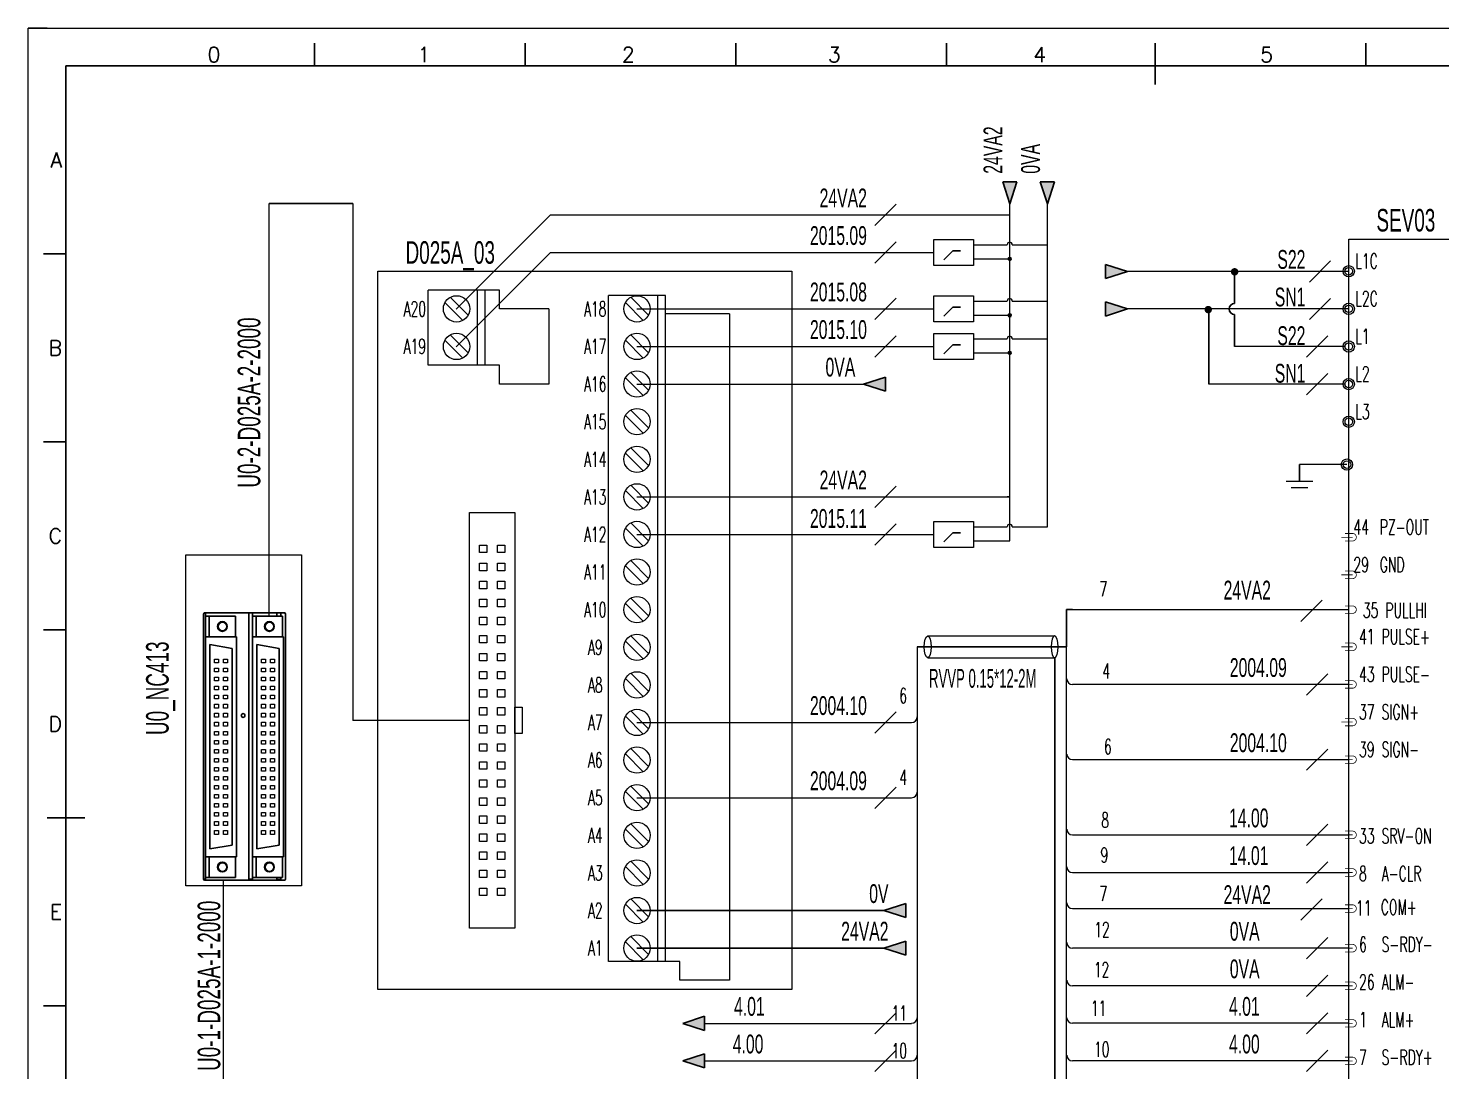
# Model space of a CAD drawing. Header units: millimetres. Extents: x -300 to 54435, y -106 to 60527.
# Drawn here: x 3944.8 to 4132.6, y 1971.5 to 2110.2 of the extents above; entities that cross this region are included whole.
import ezdxf
from ezdxf.enums import TextEntityAlignment as Align

# ---------------------------------------------------------------- set-up
doc = ezdxf.new("R2010")
doc.units = ezdxf.units.MM
doc.linetypes.add('ACAD_ISO02W100', pattern=[15, 12, -3])
for name, color, linetype in [('AE_BOR', 1, 'Continuous'), ('SYMS', 7, 'Continuous'), ('Z_OM_GAIKEI', 7, 'Continuous')]:
    doc.layers.add(name, color=color, linetype=linetype)
doc.layers.add('Dimension', color=3, linetype='Continuous', lineweight=13)
doc.styles.add('WD', font='romans.shx', dxfattribs={"width": 0.8, "bigfont": 'gbcbig.shx'})
doc.styles.add('样式 8', font='arial.ttf', dxfattribs={"width": 0.6, "height": 2.5})

# ---------------------------------------------------------------- blocks, each defined once
blk = doc.blocks.new('WDDOT')
blk.add_hatch(color=256).paths.add_polyline_path([(0.5, 0, 1), (-0.5, 0, 1)])
blk.add_circle((0, 0), 0.5)

msp = doc.modelspace()

# ---------------------------------------------------------------- hatches: boundary and pattern name
for points in [[(4075.224, 2086.863), (4074.288, 2089.781), (4076.159, 2089.781)], [(4080.224, 2086.863), (4079.288, 2089.781), (4081.159, 2089.781)], [(4087.94, 2076.942), (4087.94, 2078.813), (4090.859, 2077.878)], [(4087.94, 2071.942), (4087.94, 2073.813), (4090.859, 2072.878)], [(4055.787, 2062.895), (4058.705, 2061.959), (4058.705, 2063.83)], [(4058.478, 1992.895), (4061.396, 1991.959), (4061.396, 1993.83)], [(4058.478, 1987.895), (4061.396, 1986.959), (4061.396, 1988.83)], [(4031.755, 1977.891), (4034.674, 1976.955), (4034.674, 1978.826)], [(4031.755, 1972.895), (4034.674, 1971.959), (4034.674, 1973.83)]]:
    msp.add_hatch(color=256).paths.add_polyline_path(points)
h = msp.add_hatch(color=256)
edge = h.paths.add_edge_path()
edge.add_arc((4075.224, 2079.534), 0.197, 0, 360)
at = {"lineweight": -2}
h = msp.add_hatch(color=0, dxfattribs=at)
edge = h.paths.add_edge_path()
edge.add_arc((4105.114, 2077.822), 0.5, 0, 360)
h = msp.add_hatch(color=0, dxfattribs=at)
edge = h.paths.add_edge_path()
edge.add_arc((4101.61, 2072.797), 0.5, 0, 360)
h = msp.add_hatch(color=256)
edge = h.paths.add_edge_path()
edge.add_arc((4075.224, 2072.034), 0.197, 0, 360)
h = msp.add_hatch(color=256)
edge = h.paths.add_edge_path()
edge.add_arc((4075.224, 2067.034), 0.197, 0, 360)

# ---------------------------------------------------------------- linework, layer by layer
at = {"color": 7}
for p, q in [((4236.772, 2105.205), (3949.772, 2105.205)), ((3949.772, 2105.205), (3949.772, 1905.205))]:
    msp.add_line(p, q, dxfattribs=at)
for p, q in [((4075.224, 2086.863), (4074.288, 2089.781)), ((4074.288, 2089.781), (4076.159, 2089.781)), ((4075.224, 2086.863), (4076.159, 2089.781)), ((4080.224, 2086.863), (4079.288, 2089.781)), ((4079.288, 2089.781), (4081.159, 2089.781)), ((4080.224, 2086.863), (4081.159, 2089.781)), ((4090.859, 2077.878), (4087.94, 2078.813)), ((4087.94, 2076.942), (4087.94, 2078.813)), ((4090.859, 2077.878), (4087.94, 2076.942)), ((4105.11, 2073.613), (4105.11, 2077.878)), ((4090.859, 2072.878), (4087.94, 2073.813)), ((4087.94, 2071.942), (4087.94, 2073.813)), ((4090.859, 2072.878), (4087.94, 2071.942)), ((4101.693, 2062.891), (4101.693, 2072.878)), ((4105.11, 2067.891), (4105.11, 2072.142)), ((4055.787, 2062.895), (4058.705, 2063.83)), ((4055.787, 2062.895), (4058.705, 2061.959)), ((4058.705, 2061.959), (4058.705, 2063.83)), ((4113.733, 2052.186), (4113.733, 2050.004)), ((4074.879, 2047.895), (4075.224, 2047.895)), ((4082.775, 2027.954), (4082.775, 2032.897)), ((4083.545, 2032.897), (4082.775, 2032.897)), ((4062.919, 2027.954), (4082.775, 2027.954)), ((4081.231, 1963.637), (4081.231, 2026.494)), ((4058.478, 1992.895), (4061.396, 1993.83)), ((4061.396, 1991.959), (4061.396, 1993.83)), ((4058.478, 1992.895), (4025.679, 1992.895)), ((4058.478, 1992.895), (4061.396, 1991.959)), ((4058.478, 1987.895), (4025.679, 1987.895)), ((4058.478, 1987.895), (4061.396, 1988.83)), ((4058.478, 1987.895), (4061.396, 1986.959)), ((4061.396, 1986.959), (4061.396, 1988.83)), ((4031.755, 1977.891), (4034.674, 1978.826)), ((4034.674, 1978.826), (4034.674, 1976.955)), ((4031.755, 1977.891), (4034.674, 1976.955)), ((4031.755, 1972.895), (4034.674, 1973.83)), ((4031.755, 1972.895), (4034.674, 1971.959)), ((4034.674, 1973.83), (4034.674, 1971.959))]:
    msp.add_line(p, q)
at = {"color": 3, "lineweight": 0}
for p, q in [((3976.807, 2032.039), (3976.807, 2086.905)), ((3987.919, 2086.905), (3987.919, 2018.178)), ((4025.679, 2042.891), (4065.141, 2042.891)), ((4120.29, 2022.954), (4083.545, 2022.954)), ((4003.432, 2018.178), (3987.919, 2018.178)), ((4025.679, 2017.895), (4062.169, 2017.895)), ((4083.545, 2012.954), (4120.29, 2012.954)), ((4025.679, 2007.895), (4062.169, 2007.895)), ((4083.545, 2002.954), (4120.29, 2002.954)), ((4083.545, 1997.95), (4120.29, 1997.95)), ((3970.708, 1950.997), (3970.708, 1996.92)), ((4083.545, 1993.155), (4120.29, 1993.155))]:
    msp.add_line(p, q, dxfattribs=at)
at = {"color": 3}
msp.add_line((3976.807, 2086.905), (3987.919, 2086.905), dxfattribs=at)
at = {"lineweight": 0}
for p, q in [((4075.224, 2042.03), (4075.224, 2086.863)), ((4080.224, 2043.925), (4080.224, 2086.863)), ((4001.66, 2072.857), (4014.197, 2085.395)), ((4014.197, 2085.395), (4075.224, 2085.395)), ((4001.66, 2067.857), (4014.197, 2080.395)), ((4014.197, 2080.395), (4065.141, 2080.395)), ((4070.397, 2081.429), (4074.879, 2081.429)), ((4075.551, 2081.429), (4080.224, 2081.429)), ((4070.397, 2079.534), (4075.224, 2079.534)), ((4120.157, 2077.878), (4090.859, 2077.878)), ((3997.915, 2065.395), (3997.915, 2075.395)), ((4007.41, 2075.395), (3997.915, 2075.395)), ((4004.479, 2065.395), (4004.479, 2075.395)), ((4005.479, 2065.395), (4005.479, 2075.395)), ((4007.41, 2072.895), (4007.41, 2075.395)), ((4021.897, 1986.107), (4021.897, 2074.682)), ((4029.461, 2074.682), (4021.897, 2074.682)), ((4028.461, 1986.107), (4028.461, 2074.682)), ((4029.461, 1986.107), (4029.461, 2074.682)), ((4013.974, 2072.895), (4007.41, 2072.895)), ((4013.974, 2072.895), (4013.974, 2062.895)), ((4025.679, 2072.895), (4065.141, 2072.895)), ((4070.397, 2073.929), (4074.879, 2073.929)), ((4075.551, 2073.929), (4080.224, 2073.929)), ((4120.157, 2072.878), (4090.859, 2072.878)), ((4037.956, 2072.228), (4029.461, 2072.228)), ((4037.956, 2072.228), (4037.956, 1983.653)), ((4070.397, 2072.034), (4075.224, 2072.034)), ((4070.397, 2068.929), (4074.879, 2068.929)), ((4075.551, 2068.929), (4080.224, 2068.929)), ((4025.679, 2067.895), (4065.141, 2067.895)), ((4070.397, 2067.034), (4075.224, 2067.034)), ((4119.79, 2067.891), (4105.11, 2067.891)), ((4007.41, 2065.395), (3997.915, 2065.395)), ((4007.41, 2062.895), (4007.41, 2065.395)), ((4013.974, 2062.895), (4007.41, 2062.895)), ((4025.679, 2062.895), (4055.787, 2062.895)), ((4119.79, 2062.891), (4101.693, 2062.891)), ((4120.04, 2052.186), (4113.733, 2052.186)), ((4111.944, 2049.991), (4115.521, 2049.991)), ((4025.679, 2047.895), (4074.879, 2047.895)), ((4112.609, 2049.133), (4114.857, 2049.133)), ((4070.397, 2043.925), (4074.879, 2043.925)), ((4075.551, 2043.925), (4080.224, 2043.925)), ((4070.397, 2042.03), (4075.224, 2042.03)), ((4064.348, 2029.418), (4081.191, 2029.419)), ((4062.919, 2027.954), (4062.919, 1953.649)), ((4082.775, 1968.641), (4082.775, 2027.954)), ((4064.328, 2026.489), (4081.191, 2026.489)), ((4120.29, 1987.887), (4083.545, 1987.887)), ((4031.392, 1986.107), (4021.897, 1986.107)), ((4031.392, 1983.653), (4031.392, 1986.107)), ((4037.956, 1983.653), (4031.392, 1983.653)), ((4120.29, 1982.883), (4083.545, 1982.883)), ((4034.674, 1977.891), (4062.169, 1977.891)), ((4120.29, 1977.895), (4083.545, 1977.895)), ((4034.674, 1972.895), (4062.169, 1972.895)), ((4120.29, 1972.891), (4083.545, 1972.891))]:
    msp.add_line(p, q, dxfattribs=at)
at = {"linetype": 'ACAD_ISO02W100'}
for p, q in [((4067.663, 2080.63), (4066.471, 2079.401)), ((4068.67, 2080.627), (4067.663, 2080.63)), ((4067.663, 2073.13), (4066.471, 2071.901)), ((4068.67, 2073.127), (4067.663, 2073.13)), ((4067.663, 2068.13), (4066.471, 2066.901)), ((4068.67, 2068.127), (4067.663, 2068.13)), ((4067.663, 2043.126), (4066.471, 2041.897)), ((4068.67, 2043.123), (4067.663, 2043.126))]:
    msp.add_line(p, q, dxfattribs=at)
at = {"color": 7, "lineweight": 0}
msp.add_line((4083.545, 2032.897), (4120.29, 2032.897), dxfattribs=at)
at = {"lineweight": 0}
for points in [[(4065.141, 2078.668), (4065.141, 2082.121), (4070.397, 2082.121), (4070.397, 2078.668)], [(3991.243, 1982.404), (3991.243, 2077.895), (4046.243, 2077.895), (4046.243, 1982.404)], [(3991.243, 1982.404), (3991.243, 2077.895), (4046.243, 2077.895), (4046.243, 1982.404)], [(4065.141, 2071.168), (4065.141, 2074.621), (4070.397, 2074.621), (4070.397, 2071.168)], [(4065.141, 2066.168), (4065.141, 2069.621), (4070.397, 2069.621), (4070.397, 2066.168)], [(4003.432, 1990.528), (4003.432, 2045.828), (4009.432, 2045.828), (4009.432, 1990.528)], [(4065.141, 2041.164), (4065.141, 2044.617), (4070.397, 2044.617), (4070.397, 2041.164)], [(4005.732, 2040.478), (4004.732, 2040.478), (4004.732, 2041.478), (4005.732, 2041.478)], [(4008.132, 2040.478), (4007.132, 2040.478), (4007.132, 2041.478), (4008.132, 2041.478)], [(3981.073, 1996.17), (3965.723, 1996.17), (3965.723, 2040.185), (3981.073, 2040.185)], [(4005.732, 2038.078), (4004.732, 2038.078), (4004.732, 2039.078), (4005.732, 2039.078)], [(4008.132, 2038.078), (4007.132, 2038.078), (4007.132, 2039.078), (4008.132, 2039.078)], [(4005.732, 2035.678), (4004.732, 2035.678), (4004.732, 2036.678), (4005.732, 2036.678)], [(4008.132, 2035.678), (4007.132, 2035.678), (4007.132, 2036.678), (4008.132, 2036.678)], [(4005.732, 2033.278), (4004.732, 2033.278), (4004.732, 2034.278), (4005.732, 2034.278)], [(4008.132, 2033.278), (4007.132, 2033.278), (4007.132, 2034.278), (4008.132, 2034.278)], [(4005.732, 2030.878), (4004.732, 2030.878), (4004.732, 2031.878), (4005.732, 2031.878)], [(4008.132, 2030.878), (4007.132, 2030.878), (4007.132, 2031.878), (4008.132, 2031.878)], [(4005.732, 2028.478), (4004.732, 2028.478), (4004.732, 2029.478), (4005.732, 2029.478)], [(4008.132, 2028.478), (4007.132, 2028.478), (4007.132, 2029.478), (4008.132, 2029.478)], [(3969.535, 2026.319), (3970.035, 2026.319), (3970.035, 2025.819), (3969.535, 2025.819)], [(3970.735, 2026.319), (3971.235, 2026.319), (3971.235, 2025.819), (3970.735, 2025.819)], [(3975.785, 2026.319), (3976.285, 2026.319), (3976.285, 2025.819), (3975.785, 2025.819)], [(3976.985, 2026.319), (3977.485, 2026.319), (3977.485, 2025.819), (3976.985, 2025.819)], [(4005.732, 2026.078), (4004.732, 2026.078), (4004.732, 2027.078), (4005.732, 2027.078)], [(4008.132, 2026.078), (4007.132, 2026.078), (4007.132, 2027.078), (4008.132, 2027.078)], [(3969.535, 2025.119), (3970.035, 2025.119), (3970.035, 2024.619), (3969.535, 2024.619)], [(3969.535, 2023.919), (3970.035, 2023.919), (3970.035, 2023.419), (3969.535, 2023.419)], [(3970.735, 2025.119), (3971.235, 2025.119), (3971.235, 2024.619), (3970.735, 2024.619)], [(3970.735, 2023.919), (3971.235, 2023.919), (3971.235, 2023.419), (3970.735, 2023.419)], [(3975.785, 2025.119), (3976.285, 2025.119), (3976.285, 2024.619), (3975.785, 2024.619)], [(3975.785, 2023.919), (3976.285, 2023.919), (3976.285, 2023.419), (3975.785, 2023.419)], [(3976.985, 2025.119), (3977.485, 2025.119), (3977.485, 2024.619), (3976.985, 2024.619)], [(3976.985, 2023.919), (3977.485, 2023.919), (3977.485, 2023.419), (3976.985, 2023.419)], [(4005.732, 2023.678), (4004.732, 2023.678), (4004.732, 2024.678), (4005.732, 2024.678)], [(4008.132, 2023.678), (4007.132, 2023.678), (4007.132, 2024.678), (4008.132, 2024.678)], [(3969.535, 2022.719), (3970.035, 2022.719), (3970.035, 2022.219), (3969.535, 2022.219)], [(3970.735, 2022.719), (3971.235, 2022.719), (3971.235, 2022.219), (3970.735, 2022.219)], [(3975.785, 2022.719), (3976.285, 2022.719), (3976.285, 2022.219), (3975.785, 2022.219)], [(3976.985, 2022.719), (3977.485, 2022.719), (3977.485, 2022.219), (3976.985, 2022.219)], [(4005.732, 2021.278), (4004.732, 2021.278), (4004.732, 2022.278), (4005.732, 2022.278)], [(4008.132, 2021.278), (4007.132, 2021.278), (4007.132, 2022.278), (4008.132, 2022.278)], [(3969.535, 2021.519), (3970.035, 2021.519), (3970.035, 2021.019), (3969.535, 2021.019)], [(3969.535, 2020.319), (3970.035, 2020.319), (3970.035, 2019.819), (3969.535, 2019.819)], [(3970.735, 2021.519), (3971.235, 2021.519), (3971.235, 2021.019), (3970.735, 2021.019)], [(3970.735, 2020.319), (3971.235, 2020.319), (3971.235, 2019.819), (3970.735, 2019.819)], [(3975.785, 2021.519), (3976.285, 2021.519), (3976.285, 2021.019), (3975.785, 2021.019)], [(3975.785, 2020.319), (3976.285, 2020.319), (3976.285, 2019.819), (3975.785, 2019.819)], [(3976.985, 2021.519), (3977.485, 2021.519), (3977.485, 2021.019), (3976.985, 2021.019)], [(3976.985, 2020.319), (3977.485, 2020.319), (3977.485, 2019.819), (3976.985, 2019.819)], [(4005.732, 2018.878), (4004.732, 2018.878), (4004.732, 2019.878), (4005.732, 2019.878)], [(4008.132, 2018.878), (4007.132, 2018.878), (4007.132, 2019.878), (4008.132, 2019.878)], [(4010.432, 2016.428), (4009.432, 2016.428), (4009.432, 2019.928), (4010.432, 2019.928)], [(3969.535, 2019.119), (3970.035, 2019.119), (3970.035, 2018.619), (3969.535, 2018.619)], [(3969.535, 2017.919), (3970.035, 2017.919), (3970.035, 2017.419), (3969.535, 2017.419)], [(3970.735, 2019.119), (3971.235, 2019.119), (3971.235, 2018.619), (3970.735, 2018.619)], [(3970.735, 2017.919), (3971.235, 2017.919), (3971.235, 2017.419), (3970.735, 2017.419)], [(3975.785, 2019.119), (3976.285, 2019.119), (3976.285, 2018.619), (3975.785, 2018.619)], [(3975.785, 2017.919), (3976.285, 2017.919), (3976.285, 2017.419), (3975.785, 2017.419)], [(3976.985, 2019.119), (3977.485, 2019.119), (3977.485, 2018.619), (3976.985, 2018.619)], [(3976.985, 2017.919), (3977.485, 2017.919), (3977.485, 2017.419), (3976.985, 2017.419)], [(3969.535, 2016.719), (3970.035, 2016.719), (3970.035, 2016.219), (3969.535, 2016.219)], [(3970.735, 2016.719), (3971.235, 2016.719), (3971.235, 2016.219), (3970.735, 2016.219)], [(3975.785, 2016.719), (3976.285, 2016.719), (3976.285, 2016.219), (3975.785, 2016.219)], [(3976.985, 2016.719), (3977.485, 2016.719), (3977.485, 2016.219), (3976.985, 2016.219)], [(4005.732, 2016.478), (4004.732, 2016.478), (4004.732, 2017.478), (4005.732, 2017.478)], [(4008.132, 2016.478), (4007.132, 2016.478), (4007.132, 2017.478), (4008.132, 2017.478)], [(3969.535, 2015.519), (3970.035, 2015.519), (3970.035, 2015.019), (3969.535, 2015.019)], [(3969.535, 2014.319), (3970.035, 2014.319), (3970.035, 2013.819), (3969.535, 2013.819)], [(3970.735, 2015.519), (3971.235, 2015.519), (3971.235, 2015.019), (3970.735, 2015.019)], [(3970.735, 2014.319), (3971.235, 2014.319), (3971.235, 2013.819), (3970.735, 2013.819)], [(3975.785, 2015.519), (3976.285, 2015.519), (3976.285, 2015.019), (3975.785, 2015.019)], [(3975.785, 2014.319), (3976.285, 2014.319), (3976.285, 2013.819), (3975.785, 2013.819)], [(3976.985, 2015.519), (3977.485, 2015.519), (3977.485, 2015.019), (3976.985, 2015.019)], [(3976.985, 2014.319), (3977.485, 2014.319), (3977.485, 2013.819), (3976.985, 2013.819)], [(4005.732, 2014.078), (4004.732, 2014.078), (4004.732, 2015.078), (4005.732, 2015.078)], [(4008.132, 2014.078), (4007.132, 2014.078), (4007.132, 2015.078), (4008.132, 2015.078)], [(3969.535, 2013.119), (3970.035, 2013.119), (3970.035, 2012.619), (3969.535, 2012.619)], [(3970.735, 2013.119), (3971.235, 2013.119), (3971.235, 2012.619), (3970.735, 2012.619)], [(3975.785, 2013.119), (3976.285, 2013.119), (3976.285, 2012.619), (3975.785, 2012.619)], [(3976.985, 2013.119), (3977.485, 2013.119), (3977.485, 2012.619), (3976.985, 2012.619)], [(4005.732, 2011.678), (4004.732, 2011.678), (4004.732, 2012.678), (4005.732, 2012.678)], [(4008.132, 2011.678), (4007.132, 2011.678), (4007.132, 2012.678), (4008.132, 2012.678)], [(3969.535, 2011.919), (3970.035, 2011.919), (3970.035, 2011.419), (3969.535, 2011.419)], [(3969.535, 2010.719), (3970.035, 2010.719), (3970.035, 2010.219), (3969.535, 2010.219)], [(3970.735, 2011.919), (3971.235, 2011.919), (3971.235, 2011.419), (3970.735, 2011.419)], [(3970.735, 2010.719), (3971.235, 2010.719), (3971.235, 2010.219), (3970.735, 2010.219)], [(3975.785, 2011.919), (3976.285, 2011.919), (3976.285, 2011.419), (3975.785, 2011.419)], [(3975.785, 2010.719), (3976.285, 2010.719), (3976.285, 2010.219), (3975.785, 2010.219)], [(3976.985, 2011.919), (3977.485, 2011.919), (3977.485, 2011.419), (3976.985, 2011.419)], [(3976.985, 2010.719), (3977.485, 2010.719), (3977.485, 2010.219), (3976.985, 2010.219)], [(4005.732, 2009.278), (4004.732, 2009.278), (4004.732, 2010.278), (4005.732, 2010.278)], [(4008.132, 2009.278), (4007.132, 2009.278), (4007.132, 2010.278), (4008.132, 2010.278)], [(3969.535, 2009.519), (3970.035, 2009.519), (3970.035, 2009.019), (3969.535, 2009.019)], [(3970.735, 2009.519), (3971.235, 2009.519), (3971.235, 2009.019), (3970.735, 2009.019)], [(3975.785, 2009.519), (3976.285, 2009.519), (3976.285, 2009.019), (3975.785, 2009.019)], [(3976.985, 2009.519), (3977.485, 2009.519), (3977.485, 2009.019), (3976.985, 2009.019)], [(3969.535, 2008.319), (3970.035, 2008.319), (3970.035, 2007.819), (3969.535, 2007.819)], [(3969.535, 2007.119), (3970.035, 2007.119), (3970.035, 2006.619), (3969.535, 2006.619)], [(3970.735, 2008.319), (3971.235, 2008.319), (3971.235, 2007.819), (3970.735, 2007.819)], [(3970.735, 2007.119), (3971.235, 2007.119), (3971.235, 2006.619), (3970.735, 2006.619)], [(3975.785, 2008.319), (3976.285, 2008.319), (3976.285, 2007.819), (3975.785, 2007.819)], [(3975.785, 2007.119), (3976.285, 2007.119), (3976.285, 2006.619), (3975.785, 2006.619)], [(3976.985, 2008.319), (3977.485, 2008.319), (3977.485, 2007.819), (3976.985, 2007.819)], [(3976.985, 2007.119), (3977.485, 2007.119), (3977.485, 2006.619), (3976.985, 2006.619)], [(4005.732, 2006.878), (4004.732, 2006.878), (4004.732, 2007.878), (4005.732, 2007.878)], [(4008.132, 2006.878), (4007.132, 2006.878), (4007.132, 2007.878), (4008.132, 2007.878)], [(3969.535, 2005.919), (3970.035, 2005.919), (3970.035, 2005.419), (3969.535, 2005.419)], [(3969.535, 2004.719), (3970.035, 2004.719), (3970.035, 2004.219), (3969.535, 2004.219)], [(3970.735, 2005.919), (3971.235, 2005.919), (3971.235, 2005.419), (3970.735, 2005.419)], [(3970.735, 2004.719), (3971.235, 2004.719), (3971.235, 2004.219), (3970.735, 2004.219)], [(3975.785, 2005.919), (3976.285, 2005.919), (3976.285, 2005.419), (3975.785, 2005.419)], [(3975.785, 2004.719), (3976.285, 2004.719), (3976.285, 2004.219), (3975.785, 2004.219)], [(3976.985, 2005.919), (3977.485, 2005.919), (3977.485, 2005.419), (3976.985, 2005.419)], [(3976.985, 2004.719), (3977.485, 2004.719), (3977.485, 2004.219), (3976.985, 2004.219)], [(4005.732, 2004.478), (4004.732, 2004.478), (4004.732, 2005.478), (4005.732, 2005.478)], [(4008.132, 2004.478), (4007.132, 2004.478), (4007.132, 2005.478), (4008.132, 2005.478)], [(3969.535, 2003.519), (3970.035, 2003.519), (3970.035, 2003.019), (3969.535, 2003.019)], [(3970.735, 2003.519), (3971.235, 2003.519), (3971.235, 2003.019), (3970.735, 2003.019)], [(3975.785, 2003.519), (3976.285, 2003.519), (3976.285, 2003.019), (3975.785, 2003.019)], [(3976.985, 2003.519), (3977.485, 2003.519), (3977.485, 2003.019), (3976.985, 2003.019)], [(4005.732, 2002.078), (4004.732, 2002.078), (4004.732, 2003.078), (4005.732, 2003.078)], [(4008.132, 2002.078), (4007.132, 2002.078), (4007.132, 2003.078), (4008.132, 2003.078)], [(4005.732, 1999.678), (4004.732, 1999.678), (4004.732, 2000.678), (4005.732, 2000.678)], [(4008.132, 1999.678), (4007.132, 1999.678), (4007.132, 2000.678), (4008.132, 2000.678)], [(4005.732, 1997.278), (4004.732, 1997.278), (4004.732, 1998.278), (4005.732, 1998.278)], [(4008.132, 1997.278), (4007.132, 1997.278), (4007.132, 1998.278), (4008.132, 1998.278)], [(4005.732, 1994.878), (4004.732, 1994.878), (4004.732, 1995.878), (4005.732, 1995.878)], [(4008.132, 1994.878), (4007.132, 1994.878), (4007.132, 1995.878), (4008.132, 1995.878)]]:
    msp.add_lwpolyline(points, close=True, dxfattribs=at)
for points in [[(4120.29, 1954.09), (4120.29, 2082.178), (4148.918, 2082.178), (4148.918, 1954.09)], [(4003.236, 2072.062), (4000.865, 2074.434)], [(4027.219, 2072.062), (4024.847, 2074.434)], [(4000.158, 2073.727), (4002.529, 2071.355)], [(4024.14, 2073.727), (4026.512, 2071.355)], [(4000.158, 2068.727), (4002.529, 2066.355)], [(4003.236, 2067.062), (4000.865, 2069.434)], [(4024.14, 2068.727), (4026.512, 2066.355)], [(4027.219, 2067.062), (4024.847, 2069.434)], [(4024.14, 2063.727), (4026.512, 2061.355)], [(4027.219, 2062.062), (4024.847, 2064.434)], [(4027.219, 2057.062), (4024.847, 2059.434)], [(4024.14, 2058.727), (4026.512, 2056.355)], [(4024.14, 2053.727), (4026.512, 2051.355)], [(4027.219, 2052.062), (4024.847, 2054.434)], [(4024.14, 2048.727), (4026.512, 2046.355)], [(4027.219, 2047.062), (4024.847, 2049.434)], [(4027.219, 2042.062), (4024.847, 2044.434)], [(4024.14, 2043.727), (4026.512, 2041.355)], [(4024.14, 2038.727), (4026.512, 2036.355)], [(4027.219, 2037.062), (4024.847, 2039.434)], [(4024.14, 2033.727), (4026.512, 2031.355)], [(4027.219, 2032.062), (4024.847, 2034.434)], [(4027.219, 2027.062), (4024.847, 2029.434)], [(4024.14, 2028.727), (4026.512, 2026.355)], [(4024.14, 2023.727), (4026.512, 2021.355)], [(4027.219, 2022.062), (4024.847, 2024.434)], [(4024.14, 2018.727), (4026.512, 2016.355)], [(4027.219, 2017.062), (4024.847, 2019.434)], [(4027.219, 2012.062), (4024.847, 2014.434)], [(4024.14, 2013.727), (4026.512, 2011.355)], [(4024.14, 2008.727), (4026.512, 2006.355)], [(4027.219, 2007.062), (4024.847, 2009.434)], [(4024.14, 2003.727), (4026.512, 2001.355)], [(4027.219, 2002.062), (4024.847, 2004.434)], [(4027.219, 1997.062), (4024.847, 1999.434)], [(4024.14, 1998.727), (4026.512, 1996.355)], [(4024.14, 1993.727), (4026.512, 1991.355)], [(4027.219, 1992.062), (4024.847, 1994.434)], [(4024.14, 1988.727), (4026.512, 1986.355)], [(4027.219, 1987.062), (4024.847, 1989.434)]]:
    msp.add_lwpolyline(points, dxfattribs=at)
at = {"color": 3, "lineweight": 0, "const_width": 0.1, "flags": 128}
for points in [[(4120.79, 2042.529), (4119.29, 2042.529)], [(4120.79, 2037.529), (4119.29, 2037.529)], [(4120.79, 2027.954), (4119.29, 2027.954)], [(4120.79, 2022.954), (4119.29, 2022.954)], [(4120.79, 2017.954), (4119.29, 2017.954)], [(4120.79, 2012.954), (4119.29, 2012.954)], [(4120.79, 2002.954), (4119.29, 2002.954)], [(4120.79, 1997.95), (4119.29, 1997.95)], [(4120.79, 1993.155), (4119.29, 1993.155)], [(4120.79, 1987.887), (4119.29, 1987.887)], [(4120.79, 1982.883), (4119.29, 1982.883)], [(4120.79, 1977.895), (4119.29, 1977.895)], [(4120.79, 1972.891), (4119.29, 1972.891)]]:
    msp.add_lwpolyline(points, dxfattribs=at)
for points in [[(4119.79, 2043.029), (4120.79, 2043.029, -1), (4120.79, 2042.029), (4119.79, 2042.029)], [(4119.79, 2038.029), (4120.79, 2038.029, -1), (4120.79, 2037.029), (4119.79, 2037.029)], [(4119.79, 2028.454), (4120.79, 2028.454, -1), (4120.79, 2027.454), (4119.79, 2027.454)], [(4119.79, 2023.454), (4120.79, 2023.454, -1), (4120.79, 2022.454), (4119.79, 2022.454)], [(4119.79, 2018.454), (4120.79, 2018.454, -1), (4120.79, 2017.454), (4119.79, 2017.454)], [(4119.79, 2013.454), (4120.79, 2013.454, -1), (4120.79, 2012.454), (4119.79, 2012.454)], [(4119.79, 2003.454), (4120.79, 2003.454, -1), (4120.79, 2002.454), (4119.79, 2002.454)], [(4119.79, 1998.45), (4120.79, 1998.45, -1), (4120.79, 1997.45), (4119.79, 1997.45)], [(4119.79, 1993.655), (4120.79, 1993.655, -1), (4120.79, 1992.655), (4119.79, 1992.655)], [(4119.79, 1988.387), (4120.79, 1988.387, -1), (4120.79, 1987.387), (4119.79, 1987.387)], [(4119.79, 1983.383), (4120.79, 1983.383, -1), (4120.79, 1982.383), (4119.79, 1982.383)], [(4119.79, 1978.395), (4120.79, 1978.395, -1), (4120.79, 1977.395), (4119.79, 1977.395)], [(4119.79, 1973.391), (4120.79, 1973.391, -1), (4120.79, 1972.391), (4119.79, 1972.391)]]:
    msp.add_lwpolyline(points, format="xyb", dxfattribs=at)
at = {"color": 7, "lineweight": 0, "const_width": 0.1, "flags": 128}
msp.add_lwpolyline([(4119.79, 2033.397), (4120.79, 2033.397, -1), (4120.79, 2032.397), (4119.79, 2032.397)], format="xyb", dxfattribs=at)
for centre in [(4075.224, 2079.534), (4075.224, 2072.034), (4075.224, 2067.034)]:
    msp.add_circle(centre, 0.197)
at = {"lineweight": 0}
for centre, radius in [((4120.29, 2077.895), 0.75), ((4120.29, 2077.895), 0.5), ((4001.697, 2072.895), 1.75), ((4025.679, 2072.895), 1.75), ((4120.29, 2072.895), 0.75), ((4120.29, 2072.895), 0.5), ((4001.697, 2067.895), 1.75), ((4025.679, 2067.895), 1.75), ((4120.29, 2067.891), 0.75), ((4120.29, 2067.891), 0.5), ((4025.679, 2062.895), 1.75), ((4120.29, 2062.891), 0.75), ((4120.29, 2062.891), 0.5), ((4025.679, 2057.895), 1.75), ((4120.29, 2057.887), 0.75), ((4120.29, 2057.887), 0.5), ((4025.679, 2052.895), 1.75), ((4120.04, 2052.186), 0.75), ((4120.04, 2052.186), 0.5), ((4025.679, 2047.895), 1.75), ((4025.679, 2042.895), 1.75), ((4025.679, 2037.895), 1.75), ((4025.679, 2032.895), 1.75), ((4025.679, 2027.895), 1.75), ((4025.679, 2022.895), 1.75), ((4025.679, 2017.895), 1.75), ((4025.679, 2012.895), 1.75), ((4025.679, 2007.895), 1.75), ((4025.679, 2002.895), 1.75), ((4025.679, 1997.895), 1.75), ((4025.679, 1992.895), 1.75), ((4025.679, 1987.895), 1.75)]:
    msp.add_circle(centre, radius, dxfattribs=at)
for centre, radius, start, end in [((4075.215, 2081.429), 0.336, 0, 180), ((4075.215, 2073.929), 0.336, 0, 180), ((4075.215, 2068.929), 0.336, 0, 180), ((4075.215, 2043.925), 0.336, 0, 180), ((4062.169, 1978.645), 0.75, 270, 0), ((4062.169, 1973.645), 0.75, 270, 0)]:
    msp.add_arc(centre, radius, start, end, dxfattribs=at)
msp.add_arc((4105.11, 2072.878), 0.736, 90, 270)
at = {"color": 3, "lineweight": 0}
for centre, start, end in [((4083.545, 2023.704), 180, 270), ((4062.169, 2018.645), 270, 0), ((4083.545, 2013.704), 180, 270), ((4062.169, 2008.645), 270, 0), ((4083.545, 2003.704), 180, 270), ((4083.545, 1998.7), 180, 270), ((4083.545, 1993.905), 180, 270), ((4083.545, 1988.637), 180, 270), ((4083.545, 1983.633), 180, 270), ((4083.545, 1978.645), 180, 270), ((4083.545, 1973.641), 180, 270)]:
    msp.add_arc(centre, 0.75, start, end, dxfattribs=at)
at = {"lineweight": 0}
msp.add_ellipse((4064.328, 2027.954), major_axis=(0, 1.465), ratio=0.3169375, dxfattribs=at)
at = {"lineweight": 0, "extrusion": (0, 0, -1)}
msp.add_ellipse((4081.191, 2027.954), major_axis=(0, 1.465), ratio=0.3169375, dxfattribs=at)
at = {"layer": 'AE_BOR', "color": 7, "lineweight": 30}
for p, q in [((3947.302, 2110.205), (3944.769, 2110.205)), ((4094.552, 2102.705), (4094.552, 2107.705)), ((3947.272, 2005.205), (3952.272, 2005.205))]:
    msp.add_line(p, q, dxfattribs=at)
at = {"layer": 'AE_BOR', "color": 7, "lineweight": 15}
for p, q in [((3944.769, 2110.205), (4241.769, 2110.205)), ((3944.769, 1900.205), (3944.769, 2110.205))]:
    msp.add_line(p, q, dxfattribs=at)
at = {"layer": 'AE_BOR', "color": 7}
for p, q in [((3982.802, 2105.205), (3982.802, 2108.205)), ((4010.802, 2105.205), (4010.802, 2108.205)), ((4038.802, 2105.205), (4038.802, 2108.205)), ((4066.802, 2105.205), (4066.802, 2108.205)), ((4094.552, 2105.205), (4094.552, 2108.205)), ((4122.552, 2105.205), (4122.552, 2108.205)), ((3949.772, 2080.205), (3946.772, 2080.205)), ((3949.772, 2055.205), (3946.772, 2055.205)), ((3949.772, 2030.205), (3946.772, 2030.205)), ((3949.772, 1980.205), (3946.772, 1980.205))]:
    msp.add_line(p, q, dxfattribs=at)
at = {"layer": 'Dimension', "lineweight": 0}
for p, q in [((4057.312, 2083.98), (4060.14, 2086.809)), ((4057.312, 2078.98), (4060.14, 2081.809)), ((4115.05, 2076.463), (4117.879, 2079.292)), ((4057.312, 2071.48), (4060.14, 2074.309)), ((4115.05, 2071.463), (4117.879, 2074.292)), ((4057.312, 2066.48), (4060.14, 2069.309)), ((4114.682, 2066.476), (4117.511, 2069.305)), ((4114.682, 2061.476), (4117.511, 2064.305)), ((4057.312, 2046.48), (4060.14, 2049.309)), ((4057.312, 2041.476), (4060.14, 2044.305)), ((4114.682, 2021.54), (4117.511, 2024.368)), ((4057.312, 2016.48), (4060.14, 2019.309)), ((4114.682, 2011.54), (4117.511, 2014.368)), ((4057.312, 2006.48), (4060.14, 2009.309)), ((4114.682, 2001.54), (4117.511, 2004.368)), ((4114.682, 1996.536), (4117.511, 1999.364)), ((4113.912, 1991.598), (4116.74, 1994.426)), ((4114.682, 1986.472), (4117.511, 1989.301)), ((4114.682, 1981.468), (4117.511, 1984.297)), ((4057.312, 1976.48), (4060.14, 1979.309)), ((4114.682, 1976.48), (4117.511, 1979.309)), ((4057.312, 1971.48), (4060.14, 1974.309)), ((4114.682, 1971.476), (4117.511, 1974.305))]:
    msp.add_line(p, q, dxfattribs=at)
at = {"layer": 'Dimension', "color": 7, "lineweight": 0}
msp.add_line((4113.912, 2031.34), (4116.74, 2034.169), dxfattribs=at)
at = {"layer": 'Z_OM_GAIKEI'}
for p, q in [((3968.073, 1997.07), (3968.073, 2032.32)), ((3968.223, 2032.47), (3978.823, 2032.47)), ((3968.323, 1997.07), (3968.323, 2032.47)), ((3968.323, 1997.299), (3968.323, 2032.039)), ((3968.323, 2032.039), (3970.323, 2032.039)), ((3972.322, 2032.039), (3968.323, 2032.039)), ((3968.823, 2029.289), (3968.822, 2032.039)), ((3972.323, 2029.289), (3972.322, 2032.039)), ((3974.073, 1997.07), (3974.073, 2032.47)), ((3974.573, 1997.07), (3974.573, 2032.47)), ((3974.573, 1997.299), (3974.573, 2032.039)), ((3974.573, 2032.039), (3976.573, 2032.039)), ((3978.572, 2032.039), (3974.573, 2032.039)), ((3975.073, 2029.289), (3975.072, 2032.039)), ((3977.823, 2032.039), (3977.823, 2032.47)), ((3978.323, 2032.039), (3978.323, 2032.47)), ((3978.573, 2029.289), (3978.572, 2032.039)), ((3978.973, 2032.32), (3978.973, 1997.07)), ((3968.323, 2029.289), (3972.448, 2029.289)), ((3968.323, 2029.289), (3972.448, 2029.289)), ((3972.448, 2000.049), (3972.448, 2029.289)), ((3972.448, 2029.289), (3972.448, 2000.049)), ((3974.573, 2029.289), (3978.698, 2029.289)), ((3974.573, 2029.289), (3978.698, 2029.289)), ((3978.698, 2029.289), (3978.698, 2000.049)), ((3968.885, 2001.089), (3968.885, 2028.249)), ((3971.885, 2027.749), (3968.885, 2028.249)), ((3971.885, 2027.749), (3971.885, 2001.589)), ((3975.135, 2001.089), (3975.135, 2028.249)), ((3978.135, 2027.749), (3975.135, 2028.249)), ((3978.135, 2027.749), (3978.135, 2001.589)), ((3971.885, 2001.589), (3968.885, 2001.089)), ((3978.135, 2001.589), (3975.135, 2001.089)), ((3968.323, 2000.049), (3972.448, 2000.049)), ((3968.823, 2000.049), (3968.822, 1997.299)), ((3972.323, 2000.049), (3972.322, 1997.299)), ((3974.573, 2000.049), (3978.698, 2000.049)), ((3975.073, 2000.049), (3975.072, 1997.299)), ((3978.573, 2000.049), (3978.572, 1997.299)), ((3972.322, 1997.299), (3968.323, 1997.299)), ((3978.572, 1997.299), (3974.573, 1997.299)), ((3977.823, 1997.02), (3977.823, 1997.299)), ((3978.323, 1997.02), (3978.323, 1997.299)), ((3968.073, 1997.07), (3968.323, 1997.07)), ((3978.823, 1996.92), (3968.223, 1996.92)), ((3974.073, 1997.07), (3974.573, 1997.07)), ((3977.823, 1997.02), (3978.323, 1997.02))]:
    msp.add_line(p, q, dxfattribs=at)
for centre, radius in [((3970.572, 2030.664), 0.65), ((3970.572, 2030.664), 0.575), ((3976.822, 2030.664), 0.65), ((3976.822, 2030.664), 0.575), ((3973.323, 2018.82), 0.25), ((3970.572, 1998.674), 0.65), ((3970.572, 1998.674), 0.575), ((3976.822, 1998.674), 0.65), ((3976.822, 1998.674), 0.575)]:
    msp.add_circle(centre, radius, dxfattribs=at)
for centre, start, end in [((3968.223, 2032.32), 90, 180.00001), ((3978.823, 2032.32), 0, 90), ((3968.223, 1997.07), 180.00001, 270), ((3978.823, 1997.07), 270, 0)]:
    msp.add_arc(centre, 0.15, start, end, dxfattribs=at)

# ---------------------------------------------------------------- block references
at = {"layer": 'SYMS', "lineweight": -3, "xscale": 0.25, "yscale": 0.25, "zscale": 0.25, "rotation": 90}
for p in [(4075.224, 2079.534), (4075.224, 2072.034), (4075.224, 2067.034)]:
    msp.add_blockref('WDDOT', p, dxfattribs=at)
at = {"layer": 'SYMS', "color": 0, "lineweight": -3, "xscale": 0.25, "yscale": 0.25, "zscale": 0.25, "rotation": 90}
for p in [(4075.224, 2079.534), (4075.224, 2072.034), (4075.224, 2067.034)]:
    msp.add_blockref('WDDOT', p, dxfattribs=at)

# ---------------------------------------------------------------- texts
at = {"lineweight": 0, "style": 'WD', "width": 0.6}
for s, p in [('L1C', (4121.158, 2078.245)), ('L2C', (4121.158, 2073.245)), ('L1', (4121.158, 2068.241)), ('L2', (4121.158, 2063.241)), ('L3', (4121.158, 2058.237)), ('44', (4120.908, 2042.879)), ('PZ-OUT', (4124.408, 2042.879)), ('29', (4120.908, 2037.879)), ('GND', (4124.408, 2037.879)), ('41', (4121.658, 2028.304)), ('PULSE+', (4124.658, 2028.304)), ('43', (4121.658, 2023.304)), ('PULSE-', (4124.658, 2023.304)), ('37', (4121.658, 2018.304)), ('SIGN+', (4124.658, 2018.304)), ('39', (4121.658, 2013.304)), ('SIGN-', (4124.658, 2013.304)), ('33', (4121.658, 2001.816)), ('SRV-ON ', (4124.658, 2001.816)), ('8', (4121.658, 1996.812)), ('A-CLR ', (4124.658, 1996.812)), ('11', (4121.251, 1992.228)), ('COM+', (4124.547, 1992.338)), ('6', (4121.658, 1987.381)), ('S-RDY-', (4124.658, 1987.381)), ('26', (4121.658, 1982.377)), ('ALM- ', (4124.658, 1982.377)), ('1', (4121.658, 1977.389)), ('ALM+', (4124.658, 1977.389)), ('7', (4121.658, 1972.385)), ('S-RDY+', (4124.658, 1972.385))]:
    msp.add_text(s, height=2, dxfattribs=at).set_placement(p)
for s, p in [('A20', (3996.147, 2072.895)), ('A18', (4020.129, 2072.895)), ('A19', (3996.147, 2067.895)), ('A17', (4020.129, 2067.895)), ('A16', (4020.129, 2062.895)), ('A15', (4020.129, 2057.895)), ('A14', (4020.129, 2052.895)), ('A13', (4020.129, 2047.895)), ('A12', (4020.129, 2042.895)), ('A11', (4020.129, 2037.895)), ('A10', (4020.129, 2032.895)), ('A9', (4020.129, 2027.895)), ('A8', (4020.129, 2022.895)), ('A7', (4020.129, 2017.895)), ('A6', (4020.129, 2012.895)), ('A5', (4020.129, 2007.895)), ('A4', (4020.129, 2002.895)), ('A3', (4020.129, 1997.895)), ('A2', (4020.129, 1992.895)), ('A1', (4020.129, 1987.895))]:
    msp.add_text(s, height=2, dxfattribs=at).set_placement(p, align=Align.MIDDLE)
for s, p in [('7', (4088.177, 2034.639)), ('4', (4088.563, 2023.755)), ('6', (4061.578, 2020.467)), ('6', (4088.788, 2013.687)), ('4', (4061.578, 2009.608)), ('8', (4088.414, 2003.913)), ('9', (4088.316, 1999.276)), ('7', (4088.177, 1994.152)), ('12', (4088.506, 1989.333)), ('12', (4088.45, 1984.016)), ('11', (4061.578, 1978.253)), ('11', (4088.053, 1978.89)), ('10', (4061.578, 1973.253)), ('10', (4088.486, 1973.449))]:
    msp.add_text(s, height=2, dxfattribs=at).set_placement(p, align=Align.RIGHT)
at = {"color": 7, "lineweight": 0, "style": 'WD', "width": 0.6}
for s, p in [('35', (4122.155, 2031.819)), ('PULLHI', (4125.155, 2031.819))]:
    msp.add_text(s, height=2, dxfattribs=at).set_placement(p)
at = {"color": 6, "lineweight": 0, "style": '样式 8', "width": 0.6}
for s, p in [('14.00', (4104.372, 2003.954)), ('14.01', (4104.372, 1998.95))]:
    msp.add_text(s, height=2.5, dxfattribs=at).set_placement(p)
at = {"layer": 'AE_BOR', "color": 7, "style": 'WD'}
for s, p in [('0', (3969.439, 2105.705)), ('1', (3997.365, 2105.705)), ('2', (4024.514, 2105.705)), ('3', (4051.914, 2105.705)), ('4', (4079.215, 2105.705)), ('5', (4109.364, 2105.705))]:
    msp.add_text(s, height=2, dxfattribs=at).set_placement(p, align=Align.CENTER)
for s, p in [('A', (3949.272, 2092.705)), ('B', (3949.272, 2067.705)), ('C', (3949.272, 2042.705)), ('D', (3949.272, 2017.705)), ('E', (3949.272, 1992.705))]:
    msp.add_text(s, height=2, dxfattribs=at).set_placement(p, align=Align.MIDDLE_RIGHT)
at = {"layer": 'Dimension', "lineweight": 0, "style": '样式 8', "width": 0.6}
for s, height, p in [('24VA2', 2.5, (4074.239, 2090.863)), ('0VA', 2.5, (4079.239, 2090.863)), ('U0-2-D025A-2-2000', 3, (3975.609, 2049.115)), ('U0_NC413', 3, (3963.429, 2016.227)), ('U0-1-D025A-1-2000', 3, (3970.285, 1971.561))]:
    msp.add_text(s, height=height, rotation=90, dxfattribs=at).set_placement(p)
for s, p in [('24VA2', (4056.242, 2086.395)), ('S22', (4114.524, 2078.217)), ('SN1', (4114.524, 2073.217)), ('S22', (4114.524, 2068.08)), ('0VA', (4054.695, 2063.895)), ('SN1', (4114.524, 2063.08)), ('2004.10', (4056.242, 2018.895)), ('2004.09', (4056.242, 2008.895)), ('0V', (4059.107, 1993.895)), ('24VA2', (4059.107, 1988.895))]:
    msp.add_text(s, height=2.5, dxfattribs=at).set_placement(p, align=Align.RIGHT)
for s, height, p in [('SEV03', 3, (4123.964, 2083.178)), ('D025A_03', 3, (3994.917, 2078.895)), ('24VA2', 2.5, (4103.646, 2034.247)), ('24VA2', 2.5, (4103.646, 1993.76))]:
    msp.add_text(s, height=height, dxfattribs=at).set_placement(p)
at = {"layer": 'Dimension', "color": 6, "lineweight": 0, "style": '样式 8', "width": 0.6}
for s, p in [('2015.09', (4056.242, 2081.395)), ('2015.08', (4056.242, 2073.895)), ('2015.10', (4056.242, 2068.895)), ('2015.11', (4056.242, 2043.774))]:
    msp.add_text(s, height=2.5, dxfattribs=at).set_placement(p, align=Align.RIGHT)
at = {"layer": 'Dimension', "color": 3, "lineweight": 0, "style": '样式 8', "width": 0.6}
msp.add_text('24VA2', height=2.5, dxfattribs=at).set_placement((4056.242, 2048.891), align=Align.RIGHT)
at = {"layer": 'Dimension', "color": 6, "lineweight": 0, "style": '样式 8', "width": 0.6}
for s, p in [('2004.09', (4104.478, 2023.954)), ('2004.10', (4104.478, 2013.954)), ('4.01', (4104.372, 1978.895)), ('4.00', (4104.372, 1973.891))]:
    msp.add_text(s, height=2.5, dxfattribs=at).set_placement(p)
at = {"layer": 'Dimension', "color": 1, "lineweight": 0, "style": '样式 8', "width": 0.5}
msp.add_text('RVVP 0.15*12-2M', height=2.5, dxfattribs=at).set_placement((4064.503, 2025.01), align=Align.TOP_LEFT)
at = {"layer": 'Dimension', "color": 3, "lineweight": 0, "style": '样式 8', "width": 0.6}
for s, p in [('0VA', (4104.478, 1988.887)), ('0VA', (4104.478, 1983.883)), ('4.01', (4038.579, 1978.895)), ('4.00', (4038.406, 1973.895))]:
    msp.add_text(s, height=2.5, dxfattribs=at).set_placement(p)

doc.saveas('drawing.dxf')
